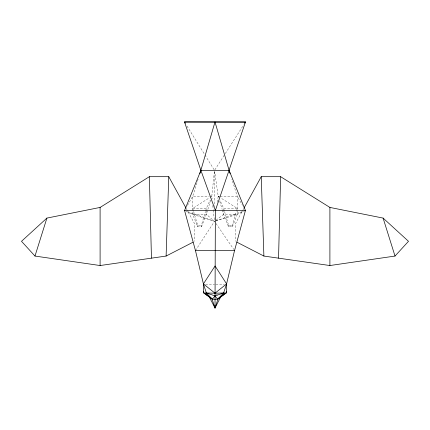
<?xml version="1.0" encoding="UTF-8"?>
<svg xmlns="http://www.w3.org/2000/svg" width="430" height="430" viewBox="0 0 430 430"><rect width="100%" height="100%" fill="white"/><g stroke="black" fill="none" stroke-linecap="round" stroke-linejoin="round"><path stroke-width="0.32" stroke-dasharray="2.15 1.61" d="M214.371 171.726L211.791 196.322L212.076 198.961M217.333 202.25L218.209 196.322L214.704 171.726M198.112 179.251L192.731 196.322L192.731 214.366L197.633 226.841L201.444 226.841L201.444 225.169L205.438 211.495M205.621 210.872L206.346 208.389L210.157 199.945M222.342 210.012L223.654 214.366L228.556 226.841L232.367 226.841L232.367 225.169L236.36 211.495M236.543 210.872L237.269 208.389L220.45 197.741M201.444 226.841L206.346 214.366L207.658 210.012M207.846 209.388L210.662 200.057M232.367 226.841L237.269 214.366L237.269 196.322L231.888 179.251M243.557 208.883L235.205 224.1L235.205 241.305M187.501 205.373L192.731 196.322L209.163 196.322M214.871 169.834L224.938 154.107M225.298 153.542L243.638 124.894M195.456 250.54L214.511 221.359L206.346 214.366L192.731 214.366L185.147 210.748M216.037 220.192L223.654 214.366L237.269 214.366L244.853 210.748M193.457 210.872L192.731 208.389L209.55 197.741M210.109 197.386L211.791 196.322L209.819 196.322M215.774 220.912L244.804 210.689M215.779 220.972L237.269 214.366M219.526 196.322L218.209 196.322L218.773 198.187M220.181 196.322L237.269 196.322L242.499 205.373M192.731 208.389L206.346 208.389L206.346 214.366M237.269 208.389L223.654 208.389L219.843 199.945M193.64 211.495L197.633 225.169L201.444 225.169M224.562 211.495L228.556 225.169L232.367 225.169M205.545 284.746L214.511 284.746M215.833 284.746L224.401 284.746M192.731 214.366L214.511 221.359L185.19 210.695M219.891 197.386L218.209 196.322L218.757 197.531M216.032 293.969L218.058 295.383M216.027 223.562L233.791 249.438M187.028 126.065L204.648 154.483M204.997 155.053L214.161 169.828M186.443 208.883L194.795 224.1L194.795 241.305M219.714 201.299L222.154 209.388M224.379 210.872L223.654 208.389L223.654 214.366M212.791 205.545L213.221 209.501M213.296 210.157L214.441 220.697M228.556 225.169L228.556 226.841M214.511 171.737L214.511 206.604M197.633 225.169L197.633 226.841"/><path stroke-width="0.64" d="M209.41 297.146L215.011 308.036L215.376 210.469L245.487 121.964L184.513 121.964L200.901 170.398L215.376 210.469M278.543 258.161L280.629 176.692L261.23 176.692L243.88 208.297M166.104 256.06L168.77 176.692L149.371 176.692L100.099 207.432L46.902 218.091L21.5 241.305L34.986 256.06L100.099 265.536L166.104 256.06L193.038 242.208M226.379 284.746L234.543 250.54L245.439 210.469L229.099 170.398L215 121.964L199.902 173.559M206.561 294.727L211.904 298.635L215.011 308.036L218.096 298.635L223.439 294.727M34.986 256.06L46.902 218.091M222.348 295.523L222.761 295.56L226.583 283.891L215.059 265.982L203.417 283.891L203.621 292.916L212.302 299.258L217.698 299.258L226.379 292.916L226.583 283.891L215.011 293.206L203.621 292.916L203.621 291.658M219.144 298.205L219.311 297.743M244.718 123.211L245.487 121.964M203.621 284.746L195.456 250.54L184.561 210.469L200.901 170.398L229.099 170.398L230.098 173.559M215.011 308.036L220.59 297.146M205.325 294.158L206.346 292.916L203.417 283.891L215.011 293.206L226.379 292.916L226.379 291.658M236.962 242.208L263.896 256.06L329.901 265.536L395.014 256.06L408.5 241.305L383.098 218.091L329.901 207.432L280.629 176.692M224.675 294.158L223.654 292.916L217.698 299.258L215.032 295.931L206.346 292.916L207.238 295.56L207.652 295.523M223.654 292.916L215.032 295.931L212.302 299.258L206.346 292.916M184.513 121.964L245.439 122.088M184.561 210.469L245.439 210.469M195.456 250.54L234.543 250.54M184.561 122.088L185.271 123.222M168.77 176.692L186.12 208.297M210.689 297.743L210.856 298.205M383.098 218.091L395.014 256.06M261.23 176.692L263.896 256.06M149.371 176.692L151.457 258.161M329.901 207.432L329.901 265.536M100.099 207.432L100.099 265.536"/></g></svg>
